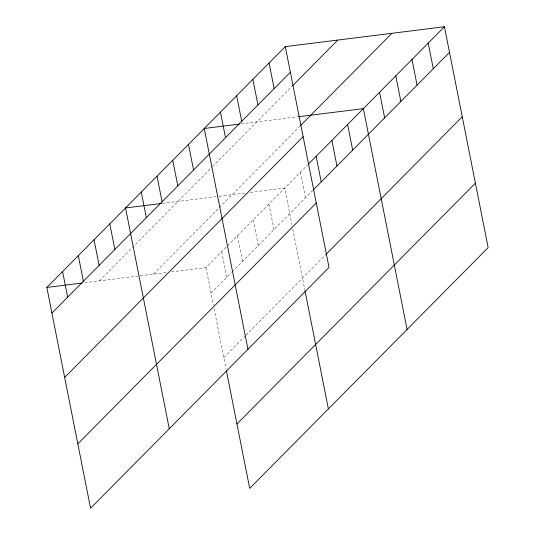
<?xml version="1.0" encoding="UTF-8"?>
<svg xmlns="http://www.w3.org/2000/svg" width="535" height="535" viewBox="0 0 535 535"><rect width="100%" height="100%" fill="white"/><g stroke="black" fill="none" stroke-linecap="round" stroke-linejoin="round"><path stroke-width="0.4" stroke-dasharray="2.67 2.01" d="M99.356 280.875L211.86 167.261M212.442 166.673L292.063 86.262M153.465 274.127L218.748 208.195M219.33 207.607L299.767 126.367M171.514 271.874L205.975 267.574L226.96 246.381M227.542 245.792L307.398 165.141M211.044 293.18L231.448 272.576M232.029 271.987L312.467 190.754M223.804 357.601L245.371 335.82M245.953 335.231L325.226 255.168M241.151 123.879L298.543 116.717M162.459 203.353L218.22 196.392M219.036 196.291L245.284 193.015M250.206 192.399L284.667 188.099L291.97 224.981M84.59 282.721L139.528 275.866M140.344 275.759L167.415 272.382M300.402 172.203L305.472 197.816M292.765 229.007L304.897 290.271M268.924 203.995L274 229.602M253.189 219.892L258.258 245.498M237.453 235.781L242.522 261.394M221.711 251.677L226.786 277.284M205.975 267.574L213.438 305.258M214.074 308.481L226.044 368.929"/><path stroke-width="0.8" d="M285.302 46.612L329.025 267.426L90.569 508.25L46.846 287.429L285.302 46.612L444.431 26.75L488.154 247.571L249.698 488.388L226.365 370.548M51.915 313.042L290.371 72.218M292.645 85.674L337.812 40.058M300.349 125.778L391.914 33.304M64.675 377.463L303.124 136.639M308.561 163.964L444.431 26.75M313.055 190.166L449.5 52.356M77.816 443.829L316.272 203.012M325.808 254.58L462.253 116.777M236.945 423.967L475.401 183.151M239.506 124.087L204.23 128.487L247.952 349.308M298.543 116.717L363.359 108.632L407.082 329.446M161.637 203.454L125.538 207.961L169.261 428.776M46.846 287.429L82.129 283.028M428.214 43.128L433.283 68.734M412.003 59.499L417.073 85.112M395.786 75.876L400.855 101.489M379.569 92.254L384.638 117.861M347.616 124.521L352.685 150.134M331.881 140.417L336.95 166.031M316.145 156.314L321.214 181.92M269.085 62.99L274.154 88.596M305.057 291.08L328.39 408.921M252.874 79.361L257.944 104.974M236.657 95.738L241.726 121.345M220.44 112.116L225.509 137.722M188.487 144.383L193.556 169.996M172.751 160.279L177.821 185.886M157.016 176.175L162.085 201.782M141.273 192.065L146.343 217.678M109.795 223.857L114.871 249.464M94.06 239.747L99.129 265.36M78.324 255.643L83.393 281.256M62.582 271.539L67.657 297.146"/></g></svg>
